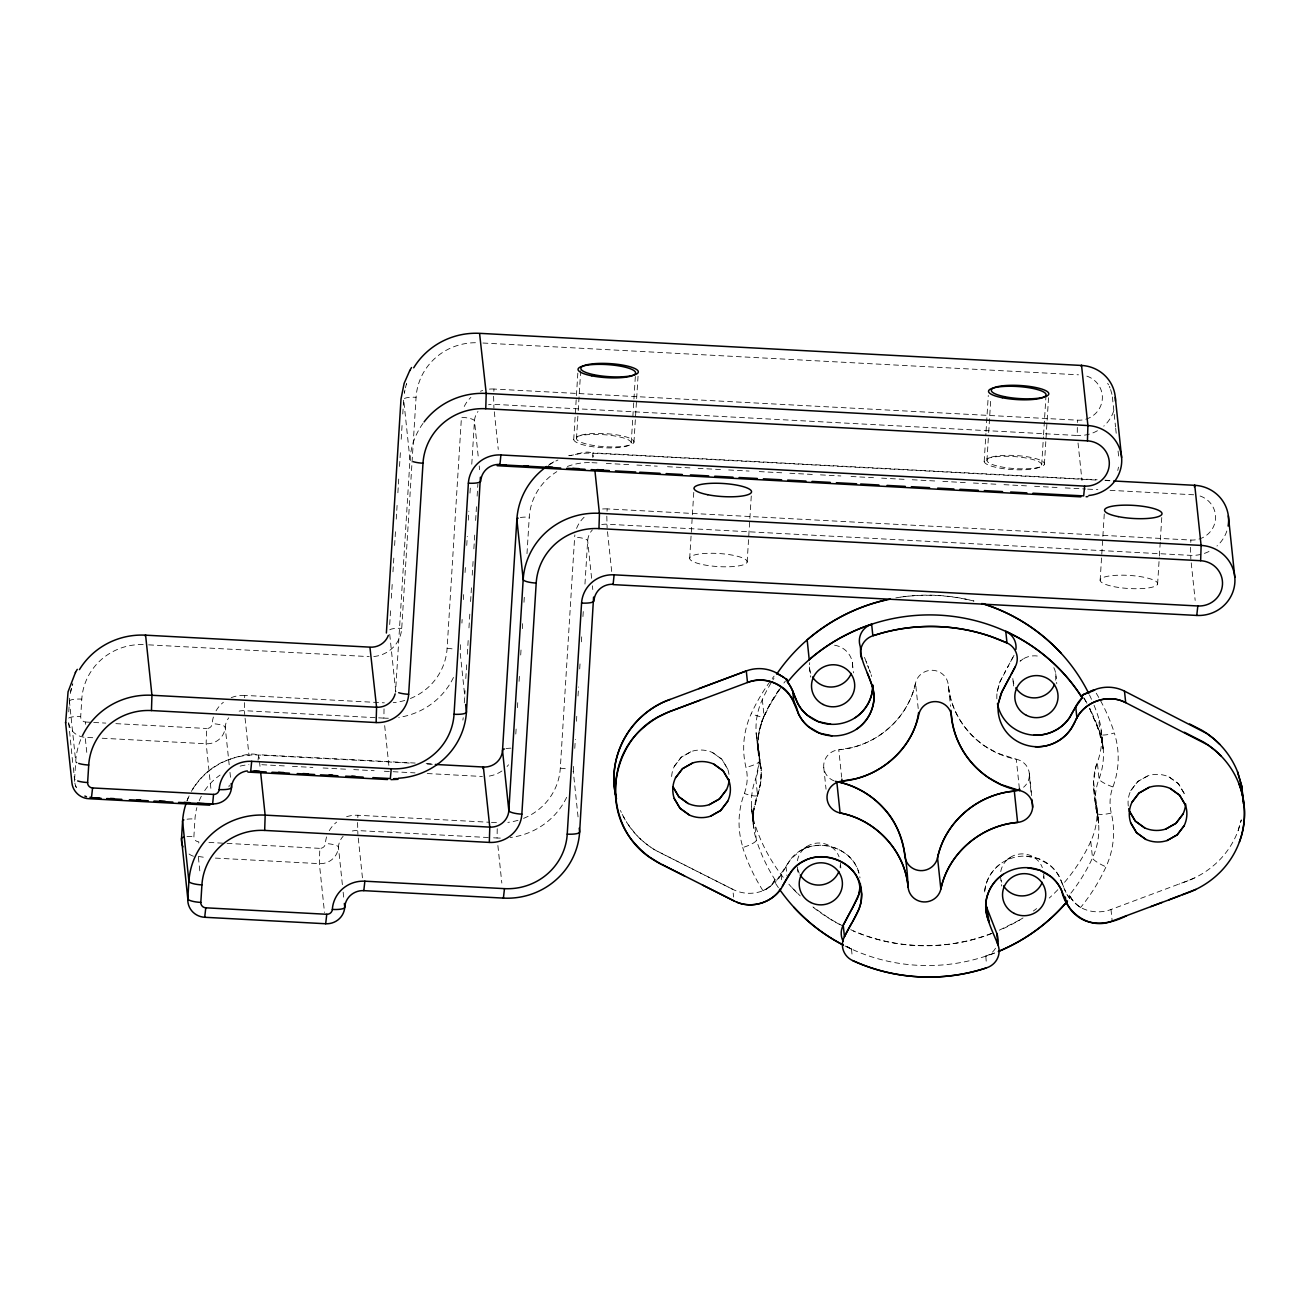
<?xml version="1.0" encoding="UTF-8"?>
<svg xmlns="http://www.w3.org/2000/svg" width="1310" height="1310" viewBox="0 0 1310 1310"><rect width="100%" height="100%" fill="white"/><g stroke="black" fill="none" stroke-linecap="round" stroke-linejoin="round"><path stroke-width="0.75" stroke-dasharray="5 3.75" d="M774.636 880.418A14.099 2.636 -44.5 0 0 774.767 879.976L774.767 879.387A180.092 175.262 -6 0 1 756.361 839.939L754.625 823.45A72.034 70.101 -6 0 1 755.772 778.484L759.407 761.536L757.9 744.309A72.034 70.101 -6 0 1 762.322 699.507A180.092 175.262 -6 0 1 774.014 678.138M244.381 702.635L244.675 714.441M357.581 822.5L357.876 834.306M493.608 396.275L493.919 408.081M606.808 516.14L607.12 527.946M1077.328 427.437L1077.246 435.477L493.526 404.315A18.012 17.521 -6 0 0 488.532 404.741M1190.528 547.302L1190.839 559.092M384.026 708.857L383.895 718.126A72.034 70.101 -6 0 0 390.364 718.191M497.227 828.722L497.079 838.007A72.034 70.101 -6 0 0 500.322 838.105M85.51 724.332L85.641 722.023A5.273 5.125 -6 0 1 80.696 716.619L81.793 699.114A59.31 57.706 -6 0 1 144.542 644.635M244.61 697.69L244.757 695.397L384.354 702.848M357.81 817.555L357.941 815.262L489.449 822.271M493.854 391.33L493.985 389.037L1077.704 420.183A23.285 22.663 -6 0 0 1085.531 375.724M607.054 511.195L607.185 508.902L1190.905 540.048A23.285 22.663 -6 0 0 1198.732 495.589M1077.573 422.475L1077.704 420.183M1190.774 542.356L1190.905 540.048M198.776 843.018L198.842 841.888A5.273 5.125 -6 0 1 193.896 836.484L194.977 818.979A59.31 57.706 -6 0 1 196.86 807.615M213.399 717.029A30.752 29.917 -6 0 0 212.22 723.644A5.273 5.125 -6 0 1 206.636 728.491L206.145 743.458L210.91 788.849M326.599 836.893A30.752 29.917 -6 0 0 325.404 843.509A5.273 5.125 -6 0 1 319.837 848.356L319.345 863.339L324.503 912.481M68.742 711.854L69.659 698.23M76.471 787.768L76.127 787.097A18.012 17.521 -6 0 1 74.621 778.959L75.505 764.729M389.692 624.526L390.707 608.315M391.33 598.179L392.345 581.951M392.967 571.815L393.851 557.634M394.605 545.468L395.62 529.256M396.242 519.12L397.274 502.434M397.88 492.773L398.879 476.545M399.517 466.425L400.532 450.083M401.204 439.243L402.154 423.85M402.776 413.976L403.66 399.534L409.981 459.63L395.636 690.697A18.012 17.521 -6 0 1 395.473 692.269M373.776 656.523A30.752 29.917 -6 0 0 401.728 628.374L411.913 464.182M412.044 462.152L416.072 397.29A59.31 57.706 -6 0 1 478.821 342.811M410.39 698.508A59.31 57.706 -6 0 0 447.103 648.352L461.447 417.284A12.74 2.898 3.6 0 1 474.466 420.87L478.412 458.434M460.563 644.716L460.121 651.938L464.853 697.018M461.922 623.069L462.135 619.45M463.38 599.587L463.707 594.183M465.05 572.519L465.508 565.298M466.737 545.435L467.293 536.412M468.309 520.168L468.865 511.129M469.979 493.084L470.437 485.863M471.78 464.199L474.466 420.87A18.012 17.521 -6 0 1 477.986 411.455M464.297 702.88L465.05 690.714M465.803 678.564L466.688 664.366M467.326 654.23L468.325 638.019M468.947 627.883L469.962 611.672M470.585 601.536L471.6 585.324M472.222 575.188L473.238 558.961M473.86 548.825L474.875 532.613M475.628 520.447L476.496 506.266M477.135 496.13L477.888 483.963M515.796 734.042L516.304 725.937M517.434 707.695L517.81 701.62M519.071 681.347L519.579 673.242M520.709 655L521.085 648.908M522.346 628.636L522.854 620.531M523.984 602.289L524.475 594.183M526.997 553.639L529.256 517.155A59.31 57.706 -6 0 1 556.799 471.666M573.715 439.603L576.318 397.585M576.433 395.587L578.054 369.584M576.482 438.637L578.087 412.617M578.218 410.619L580.69 370.615M523.574 818.373A59.31 57.706 -6 0 0 560.303 768.217L574.648 537.149A30.752 29.917 -6 0 1 574.877 534.922M573.649 766.399L573.322 771.819A72.034 70.101 -6 0 1 573.043 774.963M574.779 748.337L575.336 739.315M576.449 721.27L576.908 714.048M578.021 695.987L578.578 686.964M579.708 668.919L580.15 661.697M581.378 641.834L581.837 634.613M582.95 616.551L583.408 609.33M584.964 584.063L587.666 540.735A18.012 17.521 -6 0 1 592.366 529.911M631.224 442.993A28.82 6.55 3.6 0 0 588.73 434.576A28.82 6.55 3.6 0 0 587.437 445.842A28.82 6.55 3.6 0 0 631.224 442.993L633.827 400.991M633.942 398.977L635.432 374.971M633.942 442.256L638.035 376.232M689.666 558.502L694.022 488.483M747.142 562.121L751.531 491.872M984.187 461.513L985.922 433.495M986.037 431.498L988.28 395.489M986.954 460.531L988.559 434.527M988.69 432.529L990.802 398.518M1041.696 464.903A28.82 6.55 3.6 0 0 999.203 456.469A28.82 6.55 3.6 0 0 997.909 467.752A28.82 6.55 3.6 0 0 1041.696 464.903L1043.431 436.901M1043.546 434.887L1046.035 394.883M1044.414 464.166L1047.017 422.147M1047.149 420.15L1048.753 394.13M1100.138 580.412L1102.758 538.394M1102.873 536.396L1104.363 512.374M1157.614 584.031L1159.268 557.798M1159.35 556.013L1160.267 541.783M1160.349 540.015L1161.872 515.78M567.361 466.475A59.31 57.706 -6 0 1 592.022 462.676L592.087 461.578M258.037 760.144L258.741 754.707L415.188 763.059M592.398 457.321L593.021 452.883L1097.141 479.787M75.309 757.688L69.414 701.096M984.645 891.913C985.644 878.011 994.945 865.288 1007.652 859.704A40.25 39.169 -6 0 1 1019.982 856.363C1032.198 854.939 1044.971 859.507 1053.371 868.514A40.168 39.087 -6 0 1 1054.976 870.298A34.437 33.503 -6 0 1 1056.466 872.198A41.805 40.692 -6 0 1 1057.465 873.672L1058.251 874.883A33.864 32.947 -6 0 1 1059.512 877.061A32.75 31.866 -6 0 1 1060.429 879.076L1062.181 883.349M462.872 720.123L463.216 717.716M984.776 890.702C985.988 879.419 992.587 868.988 1002.035 862.782M996.877 698.819A39.742 38.678 -6 0 1 997.188 691.549L999.808 682.166A41.871 40.757 -6 0 1 1000.169 681.347L1003.755 674.322M997.188 691.549L999.808 682.166L1008.782 665.087M404.921 390.069L404.348 393.246A72.034 70.101 -6 0 1 406.575 383.601L406.051 385.467M1118.494 467.13L1117.774 470.486M228.939 786.835L229.315 785.149M70.642 691.876L71.379 688.667M72.279 685.441L72.738 683.984M774.685 880.058L771.819 884.528L766.35 888.982A13.444 7.451 -24.7 0 1 765.318 889.637A13.509 7.663 -24.6 0 1 764.254 890.161A13.608 7.86 -24.7 0 1 763.173 890.653A36.025 35.059 -6 0 1 732.798 889.359L660.518 852.908C646.501 846.047 634.58 835.059 626.327 821.845M1238.179 830.475L1241.307 819.864L1238.179 830.475A86.083 83.774 -6 0 1 1218.513 861.047L1215.467 863.912A88.228 85.854 -6 0 1 1194.638 877.864L1188.547 880.517M186.953 800.803L188.394 797.397M671.637 776.519A28.82 28.05 -6 0 1 674.29 766.317L681.282 757.164L691.418 751.449A28.82 28.05 -6 0 1 712.591 752.579L721.941 759.325L727.754 769.167A28.82 28.05 -6 0 1 728.982 774.456M1128.27 805.994A28.82 28.05 -6 0 1 1130.776 790.667L1137.768 781.513L1147.904 775.798A28.82 28.05 -6 0 1 1169.06 776.928L1178.427 783.691L1184.24 793.533A28.82 28.05 -6 0 1 1184.993 796.185M1012.974 657.243L1009.83 663.122M1014.022 655.295L1004.377 673.193M674.29 766.317L681.282 757.164L691.418 751.449M1130.776 790.667L1137.768 781.513L1147.904 775.798M778.386 887.656A180.092 175.262 -6 0 1 775.127 882.678L790.601 859.278A33.552 32.652 -6 0 1 792.403 857.149C812.003 835.322 853.105 845.49 859.294 874.458M774.767 879.681A14.017 2.489 -46.3 0 0 774.767 879.37L775.111 882.678A36.025 35.059 -6 0 0 779.843 876.898A35.992 35.026 -6 0 0 781.12 874.769L790.601 859.278L799.951 851.091A39.153 38.105 -6 0 1 802.833 849.535C823.744 838.269 852.99 850.092 858.983 873.328M193.143 788.423C200.561 776.486 211.647 766.939 224.452 761.143C230.151 759.243 259.904 747.683 259.216 758.785M191.358 791.404L193.241 788.243M1023.208 658.897L1020.031 661.19L1023.208 658.897A21.615 21.026 -6 0 1 1040.058 656.523M549.48 464.346L555.555 460.858M766.35 888.982L763.14 890.571M1019.426 920.128L998.826 930.428M991.572 933.424C946.606 950.863 894.632 949.685 850.698 929.658M1187.974 880.746L1178.935 884.135M1094.046 705.239A180.092 175.262 -6 0 1 1098.468 717.454L1100.204 733.928A72.034 70.101 -6 0 1 1099.041 778.91A61.226 59.589 -6 0 0 1096.928 813.068A72.034 70.101 -6 0 1 1092.507 857.886A180.092 175.262 -6 0 1 1069.386 895.058L1073.168 901.395L1079.62 906.88A13.673 7.352 33.3 0 0 1080.635 907.47A36.025 35.059 -6 0 0 1110.978 909.517L1190.233 879.845A77.044 74.981 -6 0 0 1192.444 878.895A83.84 81.597 -6 0 0 1194.638 877.88M985.808 956.153L986.43 963.898M568.622 455.683C575.139 455.798 592.873 446.743 593.495 456.961M900.363 597.147C924.893 593.692 949.979 595.018 974.001 601.077A180.092 175.262 -6 0 0 955.907 597.327A180.076 175.245 -6 0 0 918.801 595.346A180.092 175.262 -6 0 0 895.811 597.884M482.899 343.023L1078.474 374.807M1104.919 480.213L1111.093 480.524M1095.815 480.033L593.086 453.211A72.034 70.101 -6 0 0 569.719 455.7M1105.722 480.557L1109.685 480.77M592.022 462.676L598.146 463.003M606.301 463.429L628.734 464.641M636.889 465.066L657.292 466.163M667.478 466.704L689.928 467.899M698.083 468.341L720.516 469.537M728.671 469.962L749.074 471.06M759.276 471.6L781.71 472.795M789.865 473.238L812.298 474.433M820.453 474.859L840.856 475.956M851.058 476.496L873.492 477.692M881.646 478.134L904.08 479.329M912.235 479.755L934.685 480.967M942.84 481.392L965.274 482.588M973.428 483.03L995.862 484.225M1004.017 484.667L1026.467 485.863M1034.622 486.288L1057.055 487.484M1065.21 487.926L1085.613 489.007M1087.644 489.121L1097.846 489.662M1110.078 490.317L1193.705 494.787M148.636 644.847L369.191 656.621M375.168 717.667L244.282 710.675A18.012 17.521 -6 0 0 235.915 712.198M378.656 717.847L383.895 718.126M85.641 722.023L91.7 722.35M93.714 722.465L105.815 723.104M115.886 723.644L206.636 728.491M92.748 737.726L85.183 737.317A18.012 17.521 -6 0 1 68.693 723.709M102.196 738.234L206.178 743.769A18.012 17.521 -6 0 0 225.222 727.23A18.012 17.521 -6 0 1 228.759 717.798M426.159 763.648L434.38 764.074M409.244 763.059L258.807 755.035A72.034 70.101 -6 0 0 192.603 789.488M427.306 764.025L433.315 764.336M261.82 764.712L284.286 765.908M292.457 766.35L312.877 767.431M323.095 767.987L345.562 769.183M353.733 769.609L374.152 770.706M384.354 771.246L414.992 772.884M427.24 773.539L482.391 776.486M491.479 822.385L497.554 822.713M488.368 837.532L357.483 830.556A18.012 17.521 -6 0 0 349.115 832.063M493.592 837.81L497.079 838.007M208.929 842.428L225.058 843.296M227.072 843.394L319.837 848.356M198.334 856.445L205.948 857.591M215.397 858.099L319.362 863.65A18.012 17.521 -6 0 0 338.422 847.095A18.012 17.521 -6 0 1 343.122 836.271M1026.401 856.151L1038.912 858.82L1049.867 865.206A39.644 38.579 -6 0 1 1051.668 866.811A42.149 41.019 -6 0 1 1053.371 868.514C1061.886 876.652 1062.508 889.375 1069.73 898.349L1069.386 895.058M1169.06 776.928L1178.427 783.691L1184.24 793.533M712.591 752.579L721.941 759.325L727.754 769.167M843.493 926.366L829.836 918.867L812.937 906.913M1079.62 906.88L1080.635 907.47A194.65 189.426 -6 0 0 1106 866.843A86.476 84.167 -6 0 0 1111.289 813.084A46.816 45.572 -6 0 1 1112.91 786.966A86.427 84.118 -6 0 0 1114.302 732.978A14.41 3.242 -17.7 0 1 1100.204 733.928A180.092 175.262 -6 0 0 1089.871 708.743M791.78 887.46L800.246 895.893M622.201 814.345L627.49 823.646L635.35 833.831A85.592 83.3 -6 0 0 638.347 836.975A88.589 86.214 -6 0 0 641.523 839.972A91.733 89.276 -6 0 0 644.831 842.805A94.877 92.339 -6 0 0 648.286 845.49L651.823 847.979A69.774 67.891 -6 0 0 653.641 849.142A62.553 60.882 -6 0 0 655.508 850.255L732.798 889.359L733.6 897.055M1086.072 701.751L1084.041 698.328L1086.907 703.241M1107.67 383.339L1108.522 384.845M623.167 816.261L625.23 820.011M1089.691 708.579L1098.828 729.801L1097.338 725.707L1102.938 746.34L1101.366 731.373M1089.56 708.219L1100.204 733.928M1109.292 386.385L1109.996 387.956M620.432 810.448L621.3 812.413M1062.672 884.545L1063.622 886.952M75.472 785.46L76.127 787.097M868.039 666.512L868.743 668.297L864.502 657.391M869.447 670.065L869.905 671.244M866.09 661.501L866.892 663.548M869.349 669.868L870.56 673.045M1110.618 389.561L1111.977 394.441M871.608 676.484L871.297 675.305A41.249 40.135 -6.1 0 0 871.117 674.732M1100.94 736.367L1103.2 748.861L1101.022 728.524M859.786 876.75L859.982 877.896M760.963 768.561L757.9 744.309L759.636 760.799A61.242 59.589 -6 0 1 757.508 794.957A72.034 70.101 -6 0 0 756.361 839.939A14.41 3.242 -17.7 0 1 742.95 847.472A86.444 84.135 -6 0 1 744.326 793.5A46.833 45.572 -6 0 0 745.963 767.365A86.427 84.118 -6 0 1 751.269 713.622A194.486 189.262 -6 0 1 774.095 676.124M1095.078 800.197L1098.566 823.106C1095.569 803.177 1089.724 782.005 1097.322 762.42A72.034 70.101 -6 0 0 1098.468 717.454M1097.158 810.382L1098.566 823.106L1096.29 802.146M1097.796 816.064L1098.566 823.106M1103.2 748.861L1101.89 736.76L1102.463 742.475M756.427 735.942L758.261 753.283M751.727 809.531L753.627 827.527L752.366 814.902M1191.232 562.858L1195.178 600.422M1112.387 396.963L1115.547 427.011M1115.678 428.288L1116.529 436.296M1118.069 451.049L1118.707 457.059M1078.032 442.993L1081.978 480.541M1110.978 909.517L1112.19 921.045M1112.91 786.95A14.41 2.98 20.6 0 1 1099.057 778.91L1097.322 762.42A61.226 59.589 -6.1 0 0 1095.897 766.71L1093.588 781.448L1095.193 796.595A72.034 70.101 -6 0 1 1090.772 841.397L1092.507 857.886A14.41 2.866 24.7 0 0 1106 866.843M1055.729 673.667L1056.777 683.738M1043.644 873.704L1044.479 881.794M1029.3 773.211L1031.772 796.693M834.126 780.891A16.571 16.129 -6 0 1 823.712 764.942A16.571 16.129 -6 0 1 838.777 749.779C875.113 746.946 908.125 719.026 915.543 683.116A16.571 16.129 -6 0 1 948.244 684.868C951.175 721.221 980.65 752.628 1016.298 759.243A16.571 16.129 -6 0 1 1029.365 775.913L1031.216 793.533M1013.596 685.965L1012.777 677.876A21.615 21.026 -6 0 0 1014.873 686.031M1019.376 788.604L1016.298 759.243L997.499 753.168L985.529 746.553A86.46 84.135 -6 0 1 974.591 737.956C959.755 724.233 950.127 705.026 948.276 684.868L950.552 706.401M1000.48 875.931L1001.511 886.002M918.212 708.563L915.543 683.116C909.779 709.971 889.932 732.961 864.616 743.359A86.444 84.135 -6 0 1 851.697 747.601L838.777 749.779L841.642 777.174M852.401 662.827L853.449 672.881M851.467 949.062L852.27 956.742M840.316 863.028L840.938 868.956M823.777 767.644L826.037 789.177M809.449 667.019L810.481 677.09M797.364 867.056L798.199 875.146M786 866.27L786.999 875.882M781.12 874.769L781.726 880.533M762.322 699.507L764.058 715.997A72.034 70.101 -6 0 0 759.636 760.799A14.41 3.291 -13.6 0 1 745.963 767.365M759.096 750.908L760.717 766.481M756.165 733.092L757.999 750.761C755.493 726.968 768.25 705.451 781.038 687.16L768.97 706.368L761.716 721.843L762.092 720.713L757.884 738.643L758.359 735.532L757.999 750.761M751.498 806.665L753.365 825.005L753.758 809.776L753.332 812.249L760.34 784.772L761.094 770.133M607.512 531.696L611.852 573.027M591.612 578.3L587.666 540.735A12.74 2.898 3.6 0 0 574.648 537.149M592.398 585.816L592.791 589.566M578.054 816.883L573.322 771.819A12.74 2.898 3.6 0 0 573.043 771.279M494.312 411.831L498.258 449.395M479.198 465.951L479.591 469.7M497.882 845.507L501.828 883.071M389.725 634.367L395.636 690.697A12.74 2.898 3.6 0 0 396.209 691.533M384.681 725.642L389.021 766.956M358.269 838.056L362.608 879.387M342.368 884.659L338.422 847.095A12.74 2.898 3.6 0 0 325.404 843.509M343.154 892.176L343.957 899.692M259.609 762.535L260.002 766.301M245.085 718.191L249.031 755.755M229.185 764.794L225.222 727.23A12.74 2.898 3.6 0 0 212.22 723.644M229.97 772.31L230.756 779.81M198.383 857.182L199.955 872.214M86.771 752.349L85.134 736.58M68.693 722.612L73.032 766.121M73.425 767.693L74.719 782.152M1093.768 787.834L1096.928 813.068A14.41 3.291 -13.6 0 0 1111.289 813.084M760.619 765.433C765.007 786.066 750.155 804.405 753.365 825.005M759.325 753.07L759.243 763.599L757.196 774.194A61.242 59.605 -5.9 0 1 755.772 778.484L757.508 794.957A14.41 2.98 20.6 0 1 744.326 793.5M566.673 797.315A72.034 70.101 -6 0 1 510.245 837.532M560.303 768.217A12.74 2.898 3.6 0 1 568.376 769.298M601.732 524.606A18.012 17.521 -6 0 1 606.726 524.197L1190.446 555.342A36.025 35.059 -6 0 0 1210.637 550.593M1226.831 531.041A36.025 35.059 -6 0 1 1216.974 546.008M548.333 465.41A72.034 70.101 -6 0 1 557.929 460.023M187.166 800.475A72.034 70.101 -6 0 1 189.23 795.71M193.471 856.249A18.012 17.521 -6 0 1 188.722 853.809M329.252 830.704A30.752 29.917 -6 0 1 336.588 822.123M346.61 816.719A30.752 29.917 -6 0 1 357.941 815.262M576.564 528.405A30.752 29.917 -6 0 1 584.096 517.254M602.584 508.984A30.752 29.917 -6 0 1 607.185 508.902M520.365 517.532A12.74 2.898 3.6 0 1 529.256 517.155M506.02 748.616A12.74 2.898 3.6 0 1 511.44 748.157M187.035 819.208A12.74 2.898 3.6 0 1 194.977 818.979M186.986 836.582A12.74 2.898 3.6 0 1 193.896 836.484M1069.73 898.349A36.025 35.059 -6 0 1 1064.555 889.359M994.568 952.992A180.092 175.262 -6 0 1 985.628 956.218A18.012 17.521 -6 0 0 995.78 947.818M851.402 949.013A180.092 175.262 -6 0 1 844.328 945.591M774.914 879.55A14.033 2.587 -44.9 0 1 774.898 879.862M1083.714 697.591A180.092 175.262 -6 0 1 1086.448 702.324M774.636 880.418A14.246 2.8 -43.3 0 1 774.423 880.926M774.57 880.828A14.377 3.095 -41.2 0 1 774.292 881.417A14.476 3.504 -38.8 0 1 774.046 882.007M773.932 882.105A14.541 3.881 -36.8 0 1 773.457 882.825A14.541 4.454 -34.2 0 1 773.031 883.562M772.916 883.628A14.459 4.945 -32.2 0 1 772.261 884.447A14.328 5.453 -30.2 0 1 771.443 885.298A14.148 5.911 -28.5 0 1 770.526 886.133M769.51 886.952A13.739 6.681 -26.1 0 1 768.561 887.705A13.591 6.992 -25.3 0 1 767.513 888.426A13.477 7.271 -24.9 0 1 766.465 889.097M770.558 886.166A13.919 6.386 -26.9 0 1 769.641 886.968M762.895 890.571A194.65 189.426 -6 0 1 742.688 847.455M1079.653 906.815A13.509 7.09 33.3 0 1 1078.67 906.192A13.444 6.828 33.4 0 1 1077.688 905.472A13.493 6.566 33.6 0 1 1076.771 904.719A13.608 6.239 34.1 0 1 1075.87 903.9A13.771 5.879 34.9 0 1 1075.019 903.098A13.951 5.453 35.9 0 1 1074.216 902.246A14.164 4.978 37.3 0 1 1073.512 901.427A14.328 4.47 39 0 1 1072.824 900.609M1070.909 897.907A14.361 2.129 49.4 0 1 1070.532 897.252M1071.203 898.431A14.476 2.489 47.3 0 1 1070.761 897.743M1070.368 897.137A14.23 1.916 50.8 0 1 1070.09 896.564M1071.908 899.282A14.541 2.833 45.5 0 1 1071.4 898.529M1072.301 899.921A14.541 3.373 43.1 0 1 1071.727 899.119M1069.435 895.123A13.984 1.687 53 0 0 1069.517 895.451A14.033 1.719 52.6 0 0 1069.648 895.844A14.099 1.785 51.9 0 0 1069.975 896.466M1072.956 900.69A14.476 3.881 41.1 0 1 1072.317 899.872M994.208 953.14A180.092 175.262 -6 0 1 844.639 945.771M851.385 949.029A18.012 17.521 -6 0 1 844.753 943.724M779.122 689.584A180.109 175.278 -6 0 0 764.058 715.997A14.41 2.866 24.7 0 1 751.269 713.622M783.888 683.018A180.109 175.278 -6 0 1 785.525 680.905M1090.772 841.397A180.092 175.262 -6 0 1 1062.999 884.07M1057.841 889.703A180.092 175.262 -6 0 1 1049.245 898.071M1036.619 908.583A180.092 175.262 -6 0 1 1033.344 911.007M1023.028 917.933A180.092 175.262 -6 0 1 1000.283 929.985M992.128 933.359A180.092 175.262 -6 0 1 853.301 931.017M839.939 924.631A180.092 175.262 -6 0 1 813.543 907.568M797.25 893.158A180.092 175.262 -6 0 1 788.866 884.185M783.2 877.323A180.092 175.262 -6 0 1 754.625 823.466M1089.494 694.988A180.092 175.262 -6 0 1 1091.508 699.327M840.299 865.206A21.615 21.026 -6 0 1 840.054 867.367M799.247 873.246A21.615 21.026 -6 0 1 797.79 869.332M797.413 860.736A21.615 21.026 -6 0 1 839.055 856.773M834.552 645.224A21.615 21.026 -6 0 1 852.351 669.312M810.726 673.291A21.615 21.026 -6 0 1 809.711 662.68M1053.846 667.658A21.615 21.026 -6 0 1 1055.68 680.168M1043.628 876.062A21.615 21.026 -6 0 1 1043.382 878.224M1001.757 882.187A21.615 21.026 -6 0 1 1001.118 880.189M1000.742 871.592A21.615 21.026 -6 0 1 1042.367 867.613M1029.349 775.913A16.604 16.162 -6 0 1 1023.601 787.261M1096.241 693.203A194.486 189.262 -6 0 1 1114.319 732.88M453.473 677.45A72.034 70.101 -6 0 1 398.748 717.422M1113.647 411.176A36.025 35.059 -6 0 1 1103.79 426.143M1097.436 430.728A36.025 35.059 -6 0 1 1077.246 435.477M422.999 423.392A72.034 70.101 -6 0 0 409.981 459.63A12.74 2.898 3.6 0 0 410.98 460.743M70.331 693.465A72.034 70.101 -6 0 1 72.803 683.82M69.381 701.341A12.74 2.898 3.6 0 1 81.793 699.114M75.702 761.454A72.034 70.101 -6 0 1 81.613 737.514M75.194 779.777A12.74 2.898 3.6 0 1 74.621 778.959M68.71 718.076A12.74 2.898 3.6 0 1 80.696 716.619M216.052 710.839A30.752 29.917 -6 0 1 223.388 702.258M231.248 697.64A30.752 29.917 -6 0 1 244.757 695.397M404.446 398.502A12.74 2.898 3.6 0 1 416.072 397.29M389.725 629.832A12.74 2.898 3.6 0 1 401.728 628.374M464.248 406.477A30.752 29.917 -6 0 1 470.896 397.389M480.492 391.281A30.752 29.917 -6 0 1 482.653 390.495M489.4 389.119A30.752 29.917 -6 0 1 493.985 389.037M404.806 700.441A59.31 57.706 -6 0 1 393.213 702.668M447.103 648.352A12.74 2.898 3.6 0 1 455.192 649.433M199.202 800.787A59.31 57.706 -6 0 1 201.691 795.547M204.704 790.585A59.31 57.706 -6 0 1 220.064 775.094M240.139 766.121A59.31 57.706 -6 0 1 248.884 764.663M518.007 820.306A59.31 57.706 -6 0 1 507.871 822.385M508.542 764.778A30.752 29.917 -6 0 1 507.068 766.514M501.926 770.984A30.752 29.917 -6 0 1 489.252 776.093M753.447 812.298L753.234 814.82L753.758 809.776L753.447 812.298M805.928 847.193L804.405 848.389L807.599 846.096L805.928 847.193M1009.24 858.034L1007.734 859.245L1010.911 856.937L1009.24 858.034M703.404 564.741A28.82 6.55 3.6 0 0 747.175 561.892A28.82 6.55 3.6 0 0 704.698 553.459A28.82 6.55 3.6 0 0 703.404 564.741M1113.877 586.651A28.82 6.55 3.6 0 0 1157.647 583.801A28.82 6.55 3.6 0 0 1115.17 575.368A28.82 6.55 3.6 0 0 1113.877 586.651M1000.152 466.671A28.82 6.55 3.6 0 0 1044.43 464.067A28.82 6.55 3.6 0 0 1002.51 455.471A28.82 6.55 3.6 0 0 1000.152 466.671M589.68 444.761A28.82 6.55 3.6 0 0 633.958 442.174A28.82 6.55 3.6 0 0 592.038 433.561A28.82 6.55 3.6 0 0 589.68 444.761"/><path stroke-width="1.5" d="M1243.272 803.423L1241.798 786.393L1237.508 771.721A86.804 84.462 -6 0 0 1219.725 744.326A84.659 82.383 -6 0 0 1216.761 741.411A81.433 79.239 -6 0 0 1213.649 738.66L1207.034 733.616A93.354 90.865 -6 0 0 1204.414 731.848A63.65 61.947 -6 0 0 1201.728 730.194L1189.66 723.988M852.925 907.175L858.934 894.14L860.424 883.726M480.393 477.217L466.442 712.05A12.74 2.898 3.6 0 1 454.046 714.277A59.31 57.706 -6 0 1 391.281 768.774L251.684 761.323A30.752 29.917 -6 0 0 219.147 789.57A5.273 5.125 -6 0 1 213.563 794.417L92.568 787.949A5.273 5.125 -6 0 1 87.623 782.545L88.72 765.04A59.31 57.706 -6 0 1 151.469 710.56L151.944 695.266L145.557 634.842L145.246 636.087M593.577 597.082L579.642 831.916A12.74 2.898 3.6 0 1 567.23 834.142A59.31 57.706 -6 0 1 504.481 888.638L364.868 881.188A30.752 29.917 -6 0 0 332.347 909.435A5.273 5.125 -6 0 1 326.763 914.282L205.768 907.814A5.273 5.125 -6 0 1 200.823 902.41L201.92 884.905A59.31 57.706 -6 0 1 264.669 830.425L265.16 815.442L260.788 773.817M151.469 710.56L376.117 722.547L376.576 707.253L369.977 647.566M376.117 722.547A30.752 29.917 -6 0 0 408.654 694.3L422.999 463.216A59.31 57.706 -6 0 1 485.748 408.736L486.223 393.442L479.607 333.772M264.669 830.425L489.318 842.412L489.776 827.118L483.341 766.694L483.013 768.577M489.318 842.412A30.752 29.917 -6 0 0 521.855 814.165L536.199 583.081A59.31 57.706 -6 0 1 598.948 528.601L599.44 513.618L595.067 471.993M454.046 714.277L468.374 483.21A30.752 29.917 -6 0 1 500.911 454.963L1084.631 486.108A23.285 22.663 -6 0 0 1109.275 464.723A23.285 22.663 -6 0 0 1087.447 440.848L1087.906 425.553L1081.52 365.13L1081.225 366.391M567.23 834.142L581.575 603.075A30.752 29.917 -6 0 1 614.112 574.828L1197.831 605.973A23.285 22.663 -6 0 0 1222.476 584.587A23.285 22.663 -6 0 0 1200.648 560.713L1201.123 545.73L1194.72 484.995L1194.343 486.878M386.385 633.025L401.007 398.944L404.135 383.355L409.784 370.501M92.568 787.949L91.504 797.413A18.012 17.521 -6 0 1 89.899 797.266M205.768 907.814L204.704 917.278A18.012 17.521 -6 0 1 187.805 898.824L181.5 838.728L182.581 821.223A72.034 70.101 -6 0 1 186.004 803.685M213.563 794.417L212.597 804.193L203.099 803.701M251.684 761.323L250.718 771.099L266.192 771.934M326.763 914.282L325.682 923.746A18.012 17.521 -6 0 0 344.743 907.191A18.012 17.521 -6 0 1 363.803 890.653L503.4 898.103A72.034 70.101 -6 0 0 579.642 831.916L579.233 828.149M364.868 881.188L363.803 890.653M391.281 768.774L390.315 778.549L372.826 777.616M500.911 454.963L499.912 464.739L505.922 464.755M504.481 888.638L503.4 898.103M614.112 574.828L613.096 584.62L1196.751 615.438A36.025 35.059 -6 0 0 1234.871 582.344A36.025 35.059 -6 0 0 1201.106 545.418L599.407 513.307A72.034 70.101 -6 0 0 523.181 579.495L508.837 810.579A18.012 17.521 -6 0 1 489.776 827.118L265.128 815.131A72.034 70.101 -6 0 0 188.902 881.319L187.805 898.824A12.74 2.898 3.6 0 0 200.823 902.41M702.52 885.036L734.009 900.887C751.94 910.483 776.142 901.706 784.133 883.104C788.505 875.358 793.074 867.073 801.163 862.635A39.153 38.105 -6 0 1 804.045 861.063C825.66 848.847 859.655 863.65 859.966 889.572A38.972 37.925 -6 0 1 859.524 891.864A38.596 37.564 -6 0 1 858.934 894.14A38.039 37.024 -6 0 1 858.197 896.367A37.27 36.271 -6 0 1 857.329 898.545L843.231 925.171A18.012 17.521 -6 0 0 843.132 941.202M1084.631 486.108L1083.681 495.9L1032.951 493.199M1197.831 605.973L1196.751 615.438M1075.183 721.401L1071.58 727.852A40.512 39.415 -6 0 1 1070.581 729.424A34.011 33.094 -6 0 1 1068.862 731.75A40.25 39.185 -6 0 1 1066.962 733.928C1057.514 744.276 1042.416 748.894 1028.776 745.799A40.266 39.185 -6 0 1 1016.937 741.149L1014.267 739.429A38.907 37.875 -6 0 1 1008.274 734.206A39.742 38.678 -6 0 1 998.4 703.093L1001.02 693.71A41.871 40.757 -6 0 1 1001.38 692.892L1009.994 676.615M998.4 703.093L1002.019 691.533L1015.234 666.823A18.012 17.521 -6 0 0 1006.997 642.948L1005.785 631.404L1009.977 633.385M1189.758 892.061L1191.445 891.389A77.044 74.981 -6 0 0 1193.656 890.44A83.84 81.597 -6 0 0 1195.85 889.408A88.228 85.854 -6 0 0 1216.679 875.44L1219.725 872.575A86.083 83.774 -6 0 0 1239.375 842.019C1246.432 823.237 1246.17 801.884 1238.736 783.249A86.804 84.462 -6 0 0 1220.936 755.854A84.659 82.383 -6 0 0 1217.972 752.955A81.433 79.239 -6 0 0 1214.861 750.204L1208.246 745.161A93.354 90.865 -6 0 0 1205.626 743.392A63.65 61.947 -6 0 0 1202.94 741.738L1184.404 732.257M1239.391 842.019C1246.383 823.22 1246.17 801.884 1238.736 783.249M91.618 797.741L101.034 798.249M675.501 777.845L682.494 768.692L692.63 762.977A28.82 28.05 -6 0 1 713.803 764.107L723.153 770.87L728.966 780.711A28.82 28.05 -6 0 1 727.689 801.327L720.697 810.481L710.56 816.195A28.82 28.05 -6 0 1 689.404 815.066L680.037 808.303L674.224 798.478A28.82 28.05 -6 0 1 675.501 777.845L682.494 768.692L692.63 762.977M729.146 779.581A28.82 28.05 -6 0 1 726.477 789.783L719.485 798.936L709.349 804.651A28.82 28.05 -6 0 1 688.192 803.521L678.826 796.775L673.012 786.933L678.826 796.775L688.192 803.521M1131.987 802.211L1138.979 793.058L1149.116 787.343A28.82 28.05 -6 0 1 1170.272 788.473L1179.639 795.236L1185.452 805.06A28.82 28.05 -6 0 1 1184.174 825.693L1177.182 834.847L1167.046 840.562A28.82 28.05 -6 0 1 1145.873 839.432L1136.523 832.669L1130.71 822.827A28.82 28.05 -6 0 1 1131.987 802.211L1138.979 793.058L1149.116 787.343M1185.615 803.947A28.82 28.05 -6 0 1 1182.963 814.149L1175.971 823.302L1165.834 829.017A28.82 28.05 -6 0 1 1144.662 827.887L1135.312 821.124L1129.482 811.299A28.82 28.05 -6 0 1 1128.745 808.647M1074.544 708.743L1082.158 697.804C1080.341 693.121 1092.556 692.368 1096.044 689.207A36.009 35.042 -6 0 1 1124.488 691.123M1075.756 720.287C1083.599 701.685 1107.9 693.154 1125.667 702.651L1208.246 745.161A106.438 103.588 -6 0 1 1211.619 747.601A87 84.675 -6 0 1 1214.861 750.204L1220.953 755.854M1015.905 649.433A18.012 17.521 -6 0 0 1005.785 631.404A180.092 175.262 -6 0 1 1082.158 697.821A36.009 35.042 -6 0 0 1075.707 706.532L1070.368 716.324A40.512 39.415 -6 0 1 1069.369 717.896C1060.445 731.16 1043.12 737.858 1027.564 734.271A40.266 39.185 -6 0 1 1015.725 729.605L1013.056 727.885A38.907 37.875 -6 0 1 1008.749 724.365A39.742 38.678 -6 0 1 997.45 703.65M1219.741 744.309L1213.649 738.66A87 84.675 -6 0 0 1210.391 736.073A106.438 103.588 -6 0 0 1207.034 733.616L1124.488 691.123L1125.699 702.668C1106.966 692.63 1081.913 702.75 1074.593 722.498C1067.945 737.661 1051.701 747.846 1035.129 746.684M75.505 672.325L68.055 691.827L65.631 723.022M1073.971 709.856L1069.369 717.896A34.011 33.094 -6 0 1 1067.65 720.205A40.25 39.185 -6 0 1 1065.734 722.399C1057.727 731.127 1045.707 735.811 1033.901 735.139M1015.234 666.823L1011.042 674.666M848.962 928.25L844.442 936.715A18.012 17.521 -6 0 0 852.679 960.59L860.801 964.062A181.271 176.408 -6 0 0 865.681 965.928A180.862 176.015 -6 0 0 870.61 967.648A180.322 175.491 -6 0 0 875.588 969.236A179.65 174.82 -6 0 0 880.598 970.677C907.977 978.112 937.059 979.078 964.864 973.543A179.519 174.705 -6 0 0 969.973 972.462A179.044 174.246 -6 0 0 975.033 971.218A178.422 173.641 -6 0 0 980.06 969.858A177.636 172.871 -6 0 0 985.038 968.336L985.824 968.074M782.332 886.297L791.813 870.822A33.552 32.652 -6 0 1 793.614 868.694C814.787 844.819 859.802 859.638 861.472 891.766C863.519 908.649 850.763 922.469 844.442 936.715L843.231 925.171L850.796 911.072M849.469 927.3L852.008 922.6M726.477 789.783L719.485 798.936L709.349 804.651M727.689 801.327L720.697 810.481L710.56 816.195M854.136 918.719L858.541 910.09A37.27 36.271 -6 0 0 859.409 907.896A38.039 37.024 -6 0 0 860.146 905.668A38.596 37.564 -6 0 0 860.736 903.409A38.972 37.925 -6 0 0 861.178 901.1L861.62 894.091L860.195 884.856M1182.963 814.149L1175.971 823.302L1165.834 829.017M1184.174 825.693L1177.182 834.847L1167.046 840.562M851.32 910.139L852.613 907.764M852.532 921.667L853.825 919.309M75.391 672.505L77.274 669.344M409.67 370.697L411.553 367.52M780.678 888.999C771.459 902.868 752.267 908.534 736.908 902.197M855.217 717.683C866.057 710.626 873.049 697.902 872.722 684.917C873.131 700.097 863.454 714.703 849.601 720.746A40.25 39.169 -6 0 1 837.254 724.102C825.054 725.511 812.282 720.958 803.865 711.952A40.151 39.071 -6 0 1 802.26 710.151A34.404 33.487 -6 0 1 800.787 708.268A41.773 40.643 -6 0 1 799.788 706.778L799.002 705.566A33.864 32.963 -6 0 1 797.741 703.404A32.75 31.882 -6 0 1 796.824 701.39L795.072 697.116M660.371 863.749L656.719 861.783A62.553 60.882 -6 0 1 654.853 860.686A69.774 67.891 -6 0 1 653.035 859.507C607.169 832.145 602.485 760.684 643.898 727.263A85.821 83.513 -6 0 1 647.271 724.463A88.687 86.296 -6 0 1 650.775 721.826A91.569 89.113 -6 0 1 654.427 719.354A94.369 91.847 -6 0 1 658.193 717.045L668.755 711.936L747.502 682.494C769.92 673.225 793.5 690.648 798.036 712.918A32.75 31.882 -6 0 0 798.953 714.933A33.864 32.963 -6 0 0 800.23 717.11L801 718.322A41.773 40.643 -6 0 0 801.998 719.796A34.404 33.487 -6 0 0 803.489 721.695A40.151 39.071 -6 0 0 805.093 723.497C813.494 732.503 826.266 737.055 838.482 735.647A40.25 39.169 -6 0 0 850.812 732.29C867.859 725.085 877.946 704.665 872.509 686.849A41.249 40.135 -6 0 0 872.165 685.703L869.25 678.056M1162.068 902.426L1112.157 921.061C1089.74 930.313 1066.176 912.874 1061.64 890.603A32.75 31.866 -6 0 0 1060.723 888.589A33.864 32.947 -6 0 0 1059.446 886.428L1058.677 885.216A41.805 40.692 -6 0 0 1057.678 883.742A34.437 33.503 -6 0 0 1056.188 881.843A40.168 39.087 -6 0 0 1054.583 880.042C1046.182 871.035 1033.41 866.483 1021.194 867.891A40.25 39.169 -6 0 0 1008.864 871.248C999.186 875.555 991.359 883.922 987.871 893.944C981.124 911.301 992.063 929.249 997.974 944.87A18.012 17.521 -6 0 1 986.839 967.746C943.315 982.271 894.386 979.749 852.679 960.59M856.429 729.212C864.502 723.873 870.544 715.506 872.837 706.09C878.732 685.179 859.999 667.494 860.506 647.14A18.012 17.521 -6 0 1 871.576 624.264A180.256 175.409 -6 0 0 809.22 659.65L807.157 639.886C830.884 619.63 859.671 605.073 890.374 599.145M1003.247 874.327C989.558 883.087 982.467 901.002 987.167 916.689A41.363 40.25 -6 0 0 988.002 919.26A46.685 45.424 -6 0 0 989.001 921.765L986.79 907.715A41.363 40.25 -6 0 1 985.955 905.144L985.644 903.982M1086.907 693.219L1085.237 694.022M1195.85 889.408L1168.847 899.888M669.819 711.526L665.938 713.099A62.847 61.161 -6 0 0 663.957 713.999A69.888 68.005 -6 0 0 662.008 714.965C613.719 736.973 599.161 807.009 636.562 845.359A85.592 83.3 -6 0 0 639.558 848.503A88.589 86.214 -6 0 0 642.735 851.5A91.733 89.276 -6 0 0 646.043 854.349A94.877 92.339 -6 0 0 649.498 857.018L659.372 863.224L734.009 900.887M1189.185 892.274L1182.406 894.828M670.18 711.395L700.064 700.195M670.032 699.458L664.727 701.554A62.847 61.161 -6 0 0 662.745 702.455A69.888 68.005 -6 0 0 660.797 703.421L656.981 705.517A94.369 91.847 -6 0 0 653.215 707.809A91.569 89.113 -6 0 0 649.563 710.282A88.687 86.296 -6 0 0 646.043 712.918A85.821 83.513 -6 0 0 642.67 715.735C619.384 735.696 608.577 769.068 616.519 798.805M698.852 688.667L746.291 670.949A36.058 35.092 -6 0 1 774.783 672.079L782.676 676.681M1126.649 915.641C1111.011 924.025 1089.609 927.644 1075.379 914.527C1064.195 905.783 1064.49 889.752 1054.599 880.042A42.149 41.019 -6 0 0 1052.88 878.339A39.644 38.579 -6 0 0 1051.079 876.75L1040.124 870.348L1027.613 867.695M1150.769 906.635L1180.146 895.68M1086.121 496.768L1087.873 496.572M398.076 779.335L391.035 779.63M393.802 778.664L397.323 778.599M485.748 408.736L1087.447 440.848M1113.631 480.983L1194.785 485.322A36.025 35.059 -6 0 1 1228.109 526.063M524.164 465.721L528.208 465.934M548.481 467.015L552.542 467.228M572.798 468.309L578.889 468.636M597.131 469.619L603.206 469.946M499.912 464.739L560.713 467.998M566.788 468.309L585.03 469.291M591.121 469.619L609.363 470.585M615.438 470.912L635.71 471.993M639.755 472.206L660.027 473.287M666.102 473.614L682.313 474.482M690.435 474.908L708.677 475.89M714.752 476.218L732.994 477.184M739.069 477.511L757.311 478.477M763.386 478.805L781.628 479.787M787.719 480.099L805.961 481.081M812.036 481.409L830.278 482.375M836.353 482.702L856.625 483.783M860.686 483.996L878.928 484.978M887.034 485.404L905.276 486.387M911.351 486.698L929.592 487.68M937.698 488.106L953.909 488.974M960.001 489.301L978.242 490.267M984.318 490.595L1002.559 491.577M1010.665 492.003L1026.876 492.871M497.145 465.721L1080.897 496.867M598.948 528.601L1200.648 560.713M435.329 764.45L483.456 767.021A18.012 17.521 -6 0 0 502.516 750.466A12.74 2.898 3.6 0 1 504.416 748.992M254.091 770.968L259.331 771.246M278.522 772.278L283.762 772.556M302.954 773.571L308.194 773.85M329.137 774.98L332.625 775.16M351.817 776.175L355.305 776.371M272.005 772.245L289.445 773.178M297.206 773.588L314.662 774.521M320.475 774.832L337.931 775.766M345.676 776.175L363.132 777.108M247.901 772.081L387.547 779.532M110.4 798.429L114.183 798.625M136.879 799.837L140.645 800.05M159.558 801.049L165.224 801.36M184.137 802.359L189.803 802.67M208.699 803.669L212.482 803.881A18.012 17.521 -6 0 0 231.542 787.326A18.012 17.521 -6 0 1 247.312 770.902M91.569 797.741L99.134 798.15M106.699 798.543L121.814 799.362M129.379 799.755L148.276 800.77M153.958 801.065L172.855 802.08M178.537 802.375L197.433 803.39M209.829 805.175L88.802 798.707C80.385 798.429 72.885 791.486 71.952 783.134L65.549 722.203M204.704 917.278L325.682 923.746M212.597 804.193L197.532 803.276L212.482 803.881M830.851 724.299L818.341 721.646L807.386 715.244A39.693 38.629 -6 0 1 805.584 713.655A42.133 41.003 -6 0 1 803.865 711.952C795.366 703.814 794.744 691.074 787.523 682.117L786.786 679.268A14.508 1.605 46.5 0 1 786.475 679.366A14.541 1.097 41.2 0 1 786.098 679.251M832.063 735.843L819.552 733.191L808.597 726.788A39.693 38.629 -6 0 1 806.796 725.2A42.133 41.003 -6 0 1 805.077 723.497C794.679 712.853 794.99 694.988 781.448 686.784C771.737 679.89 758.637 678.285 747.502 682.494L746.291 670.949L667.543 700.408C630.077 714.605 606.252 757.688 616.044 796.889M981.747 603.517C1012.155 612.507 1039.747 630.257 1061.313 653.444M84.855 796.071L86.46 796.726M661.73 864.436L684.541 875.964M1170.272 788.473L1179.639 795.236L1185.452 805.06M1144.662 827.887L1135.312 821.124L1129.482 811.299M1145.873 839.432L1136.523 832.669L1130.71 822.827M713.803 764.107L723.153 770.87L728.966 780.711M689.404 815.066L680.037 808.303L674.224 798.478M785.067 678.318L786.786 679.268A14.394 1.719 49.1 0 1 786.753 679.464A14.541 1.474 44.8 0 1 786.557 679.595M782.348 676.468L783.364 677.155M782.872 676.828L783.92 677.548M783.658 677.352L784.608 678.007M794.581 695.921L792.697 691.107L793.909 702.651M997.974 944.87L996.763 933.326L987.773 910.237A46.685 45.424 -6 0 1 986.79 907.715L985.955 905.144M860.506 647.14L861.309 649.187M869.021 677.45L867.302 673.029M1237.508 771.721L1241.798 786.393L1243.288 801.573M1019.376 788.604L1019.589 790.552A16.571 16.129 -6 0 1 1017.657 822.402C981.321 825.333 948.244 853.137 940.842 889.097A16.571 16.129 -6 0 1 908.141 887.361C906.7 859.753 903.835 828.821 883.415 807.893C871.183 794.482 854.562 785.23 836.795 781.661A16.571 16.129 -6 0 1 835.469 781.333M904.817 856.036C901.919 819.683 872.411 788.309 836.795 781.661L840.087 812.97C875.719 819.569 905.259 850.992 908.108 887.361C905.21 850.992 875.702 819.618 840.087 812.97A16.571 16.129 -6 0 1 842.052 781.12L841.855 779.122M1228.354 515.862L1234.822 577.35M1115.301 397.372L1121.622 457.485M1075.707 706.532L1076.918 718.06M1065.374 897.055L1065.767 900.887M1031.838 799.395L1032.657 807.222M950.962 710.315C951.731 748.845 981.763 783.691 1019.589 790.552L1000.791 784.493L988.821 777.862A86.46 84.135 -6 0 1 977.882 769.281C963.047 755.542 953.418 736.335 951.568 716.177A16.571 16.129 -6 0 0 936.077 701.62A16.571 16.129 -6 0 0 918.834 714.441C911.416 750.352 878.404 778.271 842.068 781.087L854.988 778.91A86.444 84.135 -6 0 0 867.908 774.668C893.338 764.025 914.937 740.199 918.621 712.476M871.641 624.248L872.853 635.776A18.012 17.521 -6 0 0 861.718 658.668M465.656 704.534L466.442 712.05A72.034 70.101 -6 0 1 398.355 778.222M344.35 903.442L344.743 907.191A12.74 2.898 3.6 0 1 332.347 909.435M231.149 783.576L231.542 787.326A12.74 2.898 3.6 0 1 219.147 789.57M613.031 584.293A18.012 17.521 -6 0 0 593.97 600.832A12.74 2.898 3.6 0 1 581.575 603.075M546.81 466.458A72.034 70.101 -6 0 0 516.861 519.399L502.516 750.466L508.837 810.579A12.74 2.898 3.6 0 0 521.855 814.165M536.199 583.081A12.74 2.898 3.6 0 1 523.181 579.495L516.861 519.399A12.74 2.898 3.6 0 1 518.138 518.138M183.858 819.945A12.74 2.898 3.6 0 0 182.581 821.223L188.902 881.319A12.74 2.898 3.6 0 0 201.92 884.905M183.007 846.866A18.012 17.521 -6 0 1 181.5 838.728A12.74 2.898 3.6 0 1 183.4 837.237M787.556 682.133A36.058 35.092 -6 0 1 792.73 691.14M778.566 674.126A13.509 2.44 27 0 0 777.6 673.553A13.624 2.604 26.9 0 0 776.568 673.012M778.173 674.126A13.477 2.014 27.7 0 1 779.09 674.666M1067.175 901.427A180.092 175.262 -6 0 1 998.94 951.24M842.936 944.87A180.092 175.262 -6 0 1 779.515 889.277M787.523 682.133A180.092 175.262 -6 0 1 809.236 659.667M780.957 675.682A13.788 1.13 30.1 0 1 781.808 676.238M779.155 674.634A13.526 1.768 28.2 0 1 780.039 675.19M779.597 675.027A13.64 1.359 29.3 0 1 780.416 675.534M1067.503 901.034A180.092 175.262 -6 0 1 998.318 951.502M843.329 945.099A180.092 175.262 -6 0 1 793.86 907.24M809.236 659.667A180.092 175.262 -6 0 1 1082.158 697.804M1083.092 694.758A14.361 2.374 -40.9 0 1 1082.666 694.873A14.23 2.456 -42.8 0 1 1082.322 694.922M1083.796 694.415A14.476 2.178 -38.3 0 1 1083.272 694.611M1083.992 694.284A14.541 1.883 -35.6 0 0 1084.614 694.005A14.541 1.539 -33.3 0 0 1085.319 693.727M1087.169 692.663A14.492 0.999 -30.3 0 1 1086.448 693.023M1086.858 693.088A13.771 0.852 -23.7 0 1 1087.906 692.581M1087.578 692.597A13.591 1.408 -22.4 0 1 1088.725 692.024M1089.592 691.827A13.493 1.605 -22.1 0 1 1090.673 691.32M1090.69 691.303A13.46 1.883 -21.7 0 1 1091.82 690.796M1091.688 690.763A13.509 2.211 -21.4 0 1 1092.835 690.272M1092.998 690.337A13.608 2.26 -21.4 0 1 1094.096 689.879M996.763 933.326A18.012 17.521 -6 0 1 997.434 943.544M776.666 674.142A180.092 175.262 -6 0 1 886.821 599.685M1088.79 693.563A180.092 175.262 -6 0 0 991.408 606.546A180.092 175.262 -6 0 0 982.811 603.599M838.891 871.527A21.615 21.026 -6 0 1 800.23 875.014M851.189 673.471A21.615 21.026 -6 0 1 812.527 676.959M1054.517 684.328A21.615 21.026 -6 0 1 1015.84 687.799M1042.22 882.367A21.615 21.026 -6 0 1 1003.558 885.855M904.85 856.036A16.571 16.129 -6 0 0 937.551 857.788C944.952 821.861 977.997 793.991 1014.317 791.142A16.604 16.162 -6 0 0 1019.786 789.684M499.847 464.428A18.012 17.521 -6 0 0 480.786 480.967A12.74 2.898 3.6 0 1 468.374 483.21M1088.823 495.475A36.025 35.059 -6 0 0 1121.737 459.925A36.025 35.059 -6 0 0 1087.906 425.553L486.223 393.442A72.034 70.101 -6 0 0 424.08 421.935M1115.416 401.106A36.025 35.059 -6 0 0 1081.585 365.457L479.902 333.346A72.034 70.101 -6 0 0 413.698 367.799M388.333 635.383A18.012 17.521 -6 0 1 370.272 647.156L145.623 635.17A72.034 70.101 -6 0 0 79.419 669.623M395.145 693.874A18.012 17.521 -6 0 1 376.576 707.253L151.944 695.266A72.034 70.101 -6 0 0 82.35 735.942M422.999 463.216A12.74 2.898 3.6 0 1 413.01 461.611M408.654 694.3A12.74 2.898 3.6 0 1 398.682 692.695M88.72 765.04A12.74 2.898 3.6 0 1 78.731 763.435M76.701 762.567A12.74 2.898 3.6 0 1 76.275 762.273M87.623 782.545A12.74 2.898 3.6 0 1 77.65 780.94M938.288 854.726L937.551 857.788L940.842 889.097C948.309 853.203 981.272 825.349 1017.608 822.451L1014.317 791.142C979.061 793.991 946.884 820.207 938.288 854.726M873.377 635.612L881.335 633.205A181.222 176.359 -6 0 1 886.412 631.862A180.796 175.949 -6 0 1 891.521 630.683A180.272 175.425 -6 0 1 896.662 629.635A179.699 174.885 -6 0 1 901.82 628.734C931.525 624.002 962.392 626.655 990.819 636.48A179.077 174.279 -6 0 1 995.698 638.232A178.406 173.624 -6 0 1 1000.529 640.131A177.603 172.838 -6 0 1 1005.278 642.178L1006.997 642.948L990.819 636.48A179.486 174.672 -6 0 0 985.89 634.859C949.504 623.396 909.599 623.707 873.377 635.612M1002.265 397.732A28.82 6.55 3.6 0 0 1046.035 394.883A28.82 6.55 3.6 0 0 1003.542 386.45A28.82 6.55 3.6 0 0 1002.265 397.732M591.792 375.823A28.82 6.55 3.6 0 0 635.563 372.973A28.82 6.55 3.6 0 0 593.07 364.54A28.82 6.55 3.6 0 0 591.792 375.823M1118.232 516.615A28.82 6.55 3.6 0 0 1162.003 513.782A28.82 6.55 3.6 0 0 1119.51 505.349A28.82 6.55 3.6 0 0 1118.232 516.615M707.76 494.721A28.82 6.55 3.6 0 0 751.531 491.872A28.82 6.55 3.6 0 0 709.038 483.439A28.82 6.55 3.6 0 0 707.76 494.721M810.825 902.541A21.615 21.026 -6 0 0 842.396 882.809A21.615 21.026 -6 0 0 809.22 866.139A21.615 21.026 -6 0 0 810.825 902.541M823.122 704.485A21.615 21.026 -6 0 0 854.693 684.753A21.615 21.026 -6 0 0 821.517 668.1A21.615 21.026 -6 0 0 823.122 704.485M1026.45 715.342A21.615 21.026 -6 0 0 1058.022 695.61A21.615 21.026 -6 0 0 1024.829 678.94A21.615 21.026 -6 0 0 1026.45 715.342M1014.153 913.397A21.615 21.026 -6 0 0 1045.724 893.666A21.615 21.026 -6 0 0 1012.548 876.996A21.615 21.026 -6 0 0 1014.153 913.397M1004.508 396.652A28.82 6.55 3.6 0 0 1048.786 394.048A28.82 6.55 3.6 0 0 1006.866 385.451A28.82 6.55 3.6 0 0 1004.508 396.652M594.036 374.742A28.82 6.55 3.6 0 0 638.314 372.138A28.82 6.55 3.6 0 0 596.394 363.541A28.82 6.55 3.6 0 0 594.036 374.742"/></g></svg>
